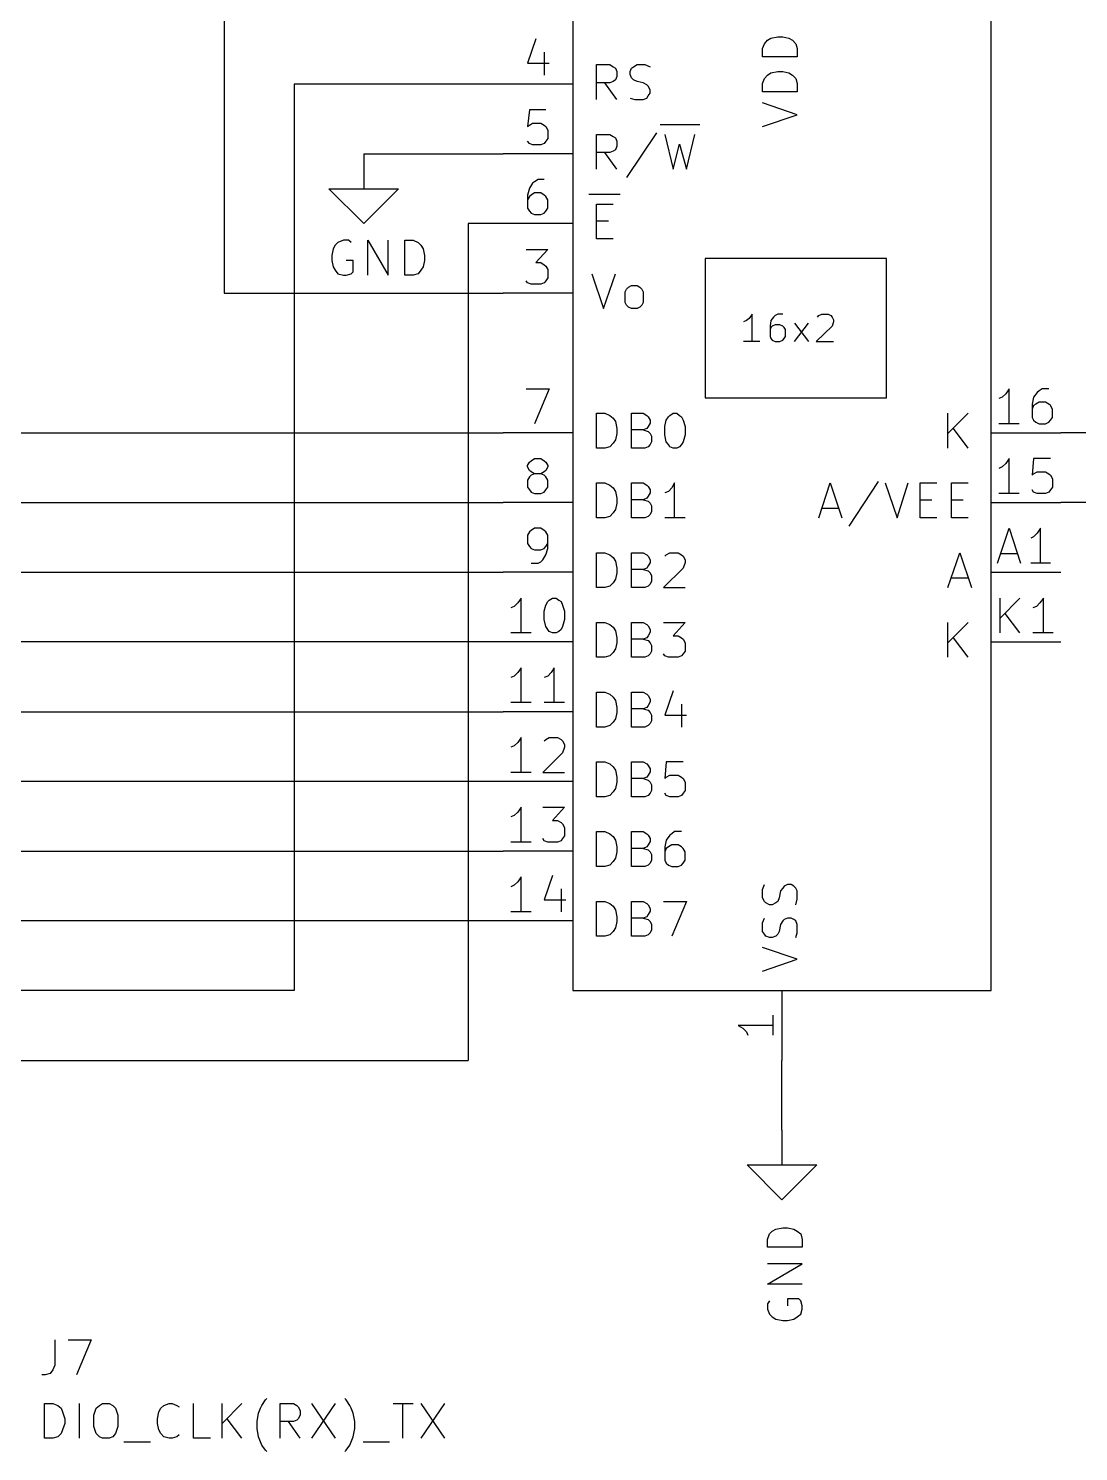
# Model space of a CAD drawing. Extents: x 0.5 to 16.1, y -11.2 to -0.6.
# Drawn here: x 11.319 to 12.825, y -5.361 to -3.32 of the extents above; entities that cross this region are included whole.
import ezdxf

# ---------------------------------------------------------------- set-up
doc = ezdxf.new("R2010")
doc.units = 0
doc.header["$MEASUREMENT"] = 0
for name, color, linetype in [('CYAN2', 4, 'CONTINUOUS'), ('GREEN2', 3, 'CONTINUOUS'), ('LYELLOW', 51, 'CONTINUOUS'), ('RED2', 1, 'CONTINUOUS')]:
    doc.layers.add(name, color=color, linetype=linetype)

msp = doc.modelspace()

# ---------------------------------------------------------------- linework, layer by layer
at = {"layer": 'CYAN2', "linetype": 'CONTINUOUS'}
for p, q in [((12.372, -3.349), (12.375, -3.342)), ((12.375, -3.342), (12.379, -3.337)), ((12.379, -3.337), (12.384, -3.334)), ((12.384, -3.334), (12.394, -3.332)), ((12.394, -3.332), (12.401, -3.332)), ((12.401, -3.332), (12.41, -3.334)), ((12.41, -3.334), (12.415, -3.337)), ((12.415, -3.337), (12.42, -3.342)), ((12.42, -3.342), (12.422, -3.349)), ((12.372, -3.361), (12.372, -3.349)), ((12.422, -3.361), (12.372, -3.361)), ((12.422, -3.349), (12.422, -3.361)), ((12.134, -3.422), (12.134, -3.372)), ((12.134, -3.372), (12.153, -3.372)), ((12.153, -3.372), (12.158, -3.375)), ((12.158, -3.375), (12.161, -3.377)), ((12.161, -3.377), (12.163, -3.382)), ((12.163, -3.382), (12.163, -3.389)), ((12.182, -3.382), (12.184, -3.377)), ((12.182, -3.386), (12.182, -3.382)), ((12.184, -3.391), (12.182, -3.386)), ((12.184, -3.377), (12.187, -3.375)), ((12.187, -3.375), (12.192, -3.372)), ((12.192, -3.372), (12.203, -3.372)), ((12.203, -3.372), (12.211, -3.375)), ((12.375, -3.392), (12.379, -3.387)), ((12.379, -3.387), (12.384, -3.384)), ((12.384, -3.384), (12.394, -3.382)), ((12.394, -3.382), (12.401, -3.382)), ((12.401, -3.382), (12.41, -3.384)), ((12.41, -3.384), (12.415, -3.387)), ((12.415, -3.387), (12.42, -3.392)), ((12.153, -3.398), (12.134, -3.398)), ((12.163, -3.422), (12.146, -3.398)), ((12.158, -3.396), (12.153, -3.398)), ((12.161, -3.394), (12.158, -3.396)), ((12.163, -3.389), (12.161, -3.394)), ((12.187, -3.394), (12.184, -3.391)), ((12.192, -3.396), (12.187, -3.394)), ((12.201, -3.398), (12.192, -3.396)), ((12.206, -3.401), (12.201, -3.398)), ((12.208, -3.403), (12.206, -3.401)), ((12.211, -3.408), (12.208, -3.403)), ((12.211, -3.413), (12.211, -3.408)), ((12.372, -3.399), (12.375, -3.392)), ((12.372, -3.411), (12.372, -3.399)), ((12.42, -3.392), (12.422, -3.399)), ((12.422, -3.399), (12.422, -3.411)), ((12.182, -3.42), (12.189, -3.422)), ((12.189, -3.422), (12.201, -3.422)), ((12.201, -3.422), (12.206, -3.42)), ((12.206, -3.42), (12.208, -3.417)), ((12.208, -3.417), (12.211, -3.413)), ((12.422, -3.411), (12.372, -3.411)), ((12.422, -3.444), (12.372, -3.427)), ((12.372, -3.461), (12.422, -3.444)), ((12.225, -3.458), (12.282, -3.458)), ((12.134, -3.522), (12.134, -3.472)), ((12.134, -3.472), (12.153, -3.472)), ((12.153, -3.472), (12.158, -3.475)), ((12.158, -3.475), (12.161, -3.477)), ((12.161, -3.477), (12.163, -3.482)), ((12.163, -3.489), (12.161, -3.494)), ((12.163, -3.482), (12.163, -3.489)), ((12.22, -3.47), (12.177, -3.534)), ((12.232, -3.472), (12.244, -3.522)), ((12.244, -3.522), (12.253, -3.486)), ((12.253, -3.486), (12.263, -3.522)), ((12.263, -3.522), (12.275, -3.472)), ((12.153, -3.498), (12.134, -3.498)), ((12.163, -3.522), (12.146, -3.498)), ((12.158, -3.496), (12.153, -3.498)), ((12.161, -3.494), (12.158, -3.496)), ((12.123, -3.558), (12.168, -3.558)), ((12.134, -3.622), (12.134, -3.572)), ((12.134, -3.572), (12.158, -3.572)), ((12.134, -3.596), (12.151, -3.596)), ((11.759, -3.631), (11.756, -3.636)), ((11.763, -3.627), (11.759, -3.631)), ((11.771, -3.624), (11.763, -3.627)), ((11.778, -3.624), (11.771, -3.624)), ((11.782, -3.627), (11.778, -3.624)), ((11.806, -3.674), (11.806, -3.624)), ((11.806, -3.624), (11.835, -3.674)), ((11.835, -3.674), (11.835, -3.624)), ((11.859, -3.674), (11.859, -3.624)), ((11.859, -3.624), (11.871, -3.624)), ((11.871, -3.624), (11.878, -3.627)), ((11.878, -3.627), (11.882, -3.631)), ((11.882, -3.631), (11.885, -3.636)), ((12.158, -3.622), (12.134, -3.622)), ((11.756, -3.636), (11.754, -3.646)), ((11.754, -3.646), (11.754, -3.653)), ((11.754, -3.653), (11.756, -3.662)), ((11.785, -3.653), (11.775, -3.653)), ((11.785, -3.669), (11.785, -3.653)), ((11.885, -3.636), (11.887, -3.646)), ((11.887, -3.653), (11.885, -3.662)), ((11.887, -3.646), (11.887, -3.653)), ((11.756, -3.662), (11.759, -3.667)), ((11.759, -3.667), (11.763, -3.672)), ((11.763, -3.672), (11.771, -3.674)), ((11.775, -3.674), (11.782, -3.672)), ((11.782, -3.672), (11.785, -3.669)), ((11.878, -3.672), (11.871, -3.674)), ((11.882, -3.667), (11.878, -3.672)), ((11.885, -3.662), (11.882, -3.667)), ((12.127, -3.672), (12.144, -3.722)), ((12.144, -3.722), (12.161, -3.672)), ((11.771, -3.674), (11.775, -3.674)), ((11.871, -3.674), (11.859, -3.674)), ((12.177, -3.694), (12.18, -3.691)), ((12.18, -3.691), (12.184, -3.689)), ((12.184, -3.689), (12.192, -3.689)), ((12.192, -3.689), (12.196, -3.691)), ((12.196, -3.691), (12.199, -3.694)), ((12.175, -3.698), (12.177, -3.694)), ((12.175, -3.713), (12.175, -3.698)), ((12.177, -3.717), (12.175, -3.713)), ((12.199, -3.694), (12.201, -3.698)), ((12.201, -3.713), (12.199, -3.717)), ((12.201, -3.698), (12.201, -3.713)), ((12.18, -3.72), (12.177, -3.717)), ((12.184, -3.722), (12.18, -3.72)), ((12.192, -3.722), (12.184, -3.722)), ((12.196, -3.72), (12.192, -3.722)), ((12.199, -3.717), (12.196, -3.72)), ((12.134, -3.922), (12.134, -3.872)), ((12.134, -3.872), (12.146, -3.872)), ((12.146, -3.872), (12.153, -3.875)), ((12.153, -3.875), (12.158, -3.879)), ((12.184, -3.922), (12.184, -3.872)), ((12.184, -3.872), (12.201, -3.872)), ((12.201, -3.872), (12.206, -3.875)), ((12.206, -3.875), (12.208, -3.877)), ((12.208, -3.877), (12.211, -3.882)), ((12.234, -3.882), (12.237, -3.877)), ((12.237, -3.877), (12.239, -3.875)), ((12.239, -3.875), (12.244, -3.872)), ((12.244, -3.872), (12.249, -3.872)), ((12.249, -3.872), (12.253, -3.875)), ((12.253, -3.875), (12.256, -3.877)), ((12.256, -3.877), (12.258, -3.882)), ((12.638, -3.922), (12.638, -3.872)), ((12.667, -3.872), (12.638, -3.901)), ((12.158, -3.879), (12.161, -3.884)), ((12.161, -3.884), (12.163, -3.894)), ((12.163, -3.894), (12.163, -3.901)), ((12.201, -3.896), (12.184, -3.896)), ((12.206, -3.894), (12.201, -3.896)), ((12.201, -3.896), (12.208, -3.898)), ((12.208, -3.891), (12.206, -3.894)), ((12.211, -3.886), (12.208, -3.891)), ((12.211, -3.882), (12.211, -3.886)), ((12.232, -3.891), (12.234, -3.882)), ((12.232, -3.903), (12.232, -3.891)), ((12.258, -3.882), (12.261, -3.891)), ((12.261, -3.891), (12.261, -3.903)), ((12.667, -3.922), (12.646, -3.894)), ((12.158, -3.915), (12.153, -3.92)), ((12.161, -3.91), (12.158, -3.915)), ((12.163, -3.901), (12.161, -3.91)), ((12.208, -3.898), (12.211, -3.901)), ((12.211, -3.917), (12.208, -3.92)), ((12.211, -3.901), (12.213, -3.905)), ((12.213, -3.913), (12.211, -3.917)), ((12.213, -3.905), (12.213, -3.913)), ((12.234, -3.913), (12.232, -3.903)), ((12.237, -3.917), (12.234, -3.913)), ((12.239, -3.92), (12.237, -3.917)), ((12.256, -3.917), (12.253, -3.92)), ((12.258, -3.913), (12.256, -3.917)), ((12.261, -3.903), (12.258, -3.913)), ((12.146, -3.922), (12.134, -3.922)), ((12.153, -3.92), (12.146, -3.922)), ((12.203, -3.922), (12.184, -3.922)), ((12.208, -3.92), (12.203, -3.922)), ((12.244, -3.922), (12.239, -3.92)), ((12.249, -3.922), (12.244, -3.922)), ((12.253, -3.92), (12.249, -3.922)), ((12.134, -4.022), (12.134, -3.972)), ((12.134, -3.972), (12.146, -3.972)), ((12.146, -3.972), (12.153, -3.975)), ((12.153, -3.975), (12.158, -3.979)), ((12.158, -3.979), (12.161, -3.984)), ((12.184, -4.022), (12.184, -3.972)), ((12.184, -3.972), (12.201, -3.972)), ((12.201, -3.972), (12.206, -3.975)), ((12.206, -3.975), (12.208, -3.977)), ((12.208, -3.977), (12.211, -3.982)), ((12.242, -3.979), (12.237, -3.984)), ((12.246, -3.972), (12.242, -3.979)), ((12.246, -4.022), (12.246, -3.972)), ((12.453, -4.022), (12.469, -3.972)), ((12.469, -3.972), (12.486, -4.022)), ((12.538, -3.97), (12.496, -4.034)), ((12.548, -3.972), (12.565, -4.022)), ((12.565, -4.022), (12.581, -3.972)), ((12.598, -4.022), (12.598, -3.972)), ((12.598, -3.972), (12.622, -3.972)), ((12.643, -4.022), (12.643, -3.972)), ((12.643, -3.972), (12.667, -3.972)), ((12.161, -3.984), (12.163, -3.994)), ((12.163, -3.994), (12.163, -4.001)), ((12.201, -3.996), (12.184, -3.996)), ((12.206, -3.994), (12.201, -3.996)), ((12.201, -3.996), (12.208, -3.998)), ((12.208, -3.991), (12.206, -3.994)), ((12.211, -3.986), (12.208, -3.991)), ((12.208, -3.998), (12.211, -4.001)), ((12.211, -3.982), (12.211, -3.986)), ((12.237, -3.984), (12.232, -3.986)), ((12.598, -3.996), (12.615, -3.996)), ((12.643, -3.996), (12.66, -3.996)), ((12.153, -4.02), (12.146, -4.022)), ((12.158, -4.015), (12.153, -4.02)), ((12.161, -4.01), (12.158, -4.015)), ((12.163, -4.001), (12.161, -4.01)), ((12.208, -4.02), (12.203, -4.022)), ((12.211, -4.017), (12.208, -4.02)), ((12.211, -4.001), (12.213, -4.005)), ((12.213, -4.013), (12.211, -4.017)), ((12.213, -4.005), (12.213, -4.013)), ((12.457, -4.008), (12.481, -4.008)), ((12.146, -4.022), (12.134, -4.022)), ((12.203, -4.022), (12.184, -4.022)), ((12.261, -4.022), (12.232, -4.022)), ((12.622, -4.022), (12.598, -4.022)), ((12.667, -4.022), (12.643, -4.022)), ((12.134, -4.122), (12.134, -4.072)), ((12.134, -4.072), (12.146, -4.072)), ((12.146, -4.072), (12.153, -4.075)), ((12.153, -4.075), (12.158, -4.079)), ((12.158, -4.079), (12.161, -4.084)), ((12.184, -4.122), (12.184, -4.072)), ((12.184, -4.072), (12.201, -4.072)), ((12.201, -4.072), (12.206, -4.075)), ((12.206, -4.075), (12.208, -4.077)), ((12.208, -4.077), (12.211, -4.082)), ((12.232, -4.077), (12.234, -4.075)), ((12.234, -4.075), (12.239, -4.072)), ((12.239, -4.072), (12.251, -4.072)), ((12.251, -4.072), (12.256, -4.075)), ((12.256, -4.075), (12.258, -4.077)), ((12.258, -4.077), (12.261, -4.082)), ((12.638, -4.122), (12.655, -4.072)), ((12.655, -4.072), (12.672, -4.122)), ((12.161, -4.084), (12.163, -4.094)), ((12.163, -4.101), (12.161, -4.11)), ((12.163, -4.094), (12.163, -4.101)), ((12.201, -4.096), (12.184, -4.096)), ((12.206, -4.094), (12.201, -4.096)), ((12.201, -4.096), (12.208, -4.098)), ((12.208, -4.091), (12.206, -4.094)), ((12.211, -4.086), (12.208, -4.091)), ((12.208, -4.098), (12.211, -4.101)), ((12.211, -4.082), (12.211, -4.086)), ((12.211, -4.101), (12.213, -4.105)), ((12.258, -4.094), (12.23, -4.122)), ((12.261, -4.086), (12.258, -4.094)), ((12.261, -4.082), (12.261, -4.086)), ((12.146, -4.122), (12.134, -4.122)), ((12.153, -4.12), (12.146, -4.122)), ((12.158, -4.115), (12.153, -4.12)), ((12.161, -4.11), (12.158, -4.115)), ((12.203, -4.122), (12.184, -4.122)), ((12.208, -4.12), (12.203, -4.122)), ((12.211, -4.117), (12.208, -4.12)), ((12.213, -4.113), (12.211, -4.117)), ((12.213, -4.105), (12.213, -4.113)), ((12.23, -4.122), (12.261, -4.122)), ((12.643, -4.108), (12.667, -4.108)), ((12.134, -4.222), (12.134, -4.172)), ((12.134, -4.172), (12.146, -4.172)), ((12.146, -4.172), (12.153, -4.175)), ((12.153, -4.175), (12.158, -4.179)), ((12.158, -4.179), (12.161, -4.184)), ((12.184, -4.222), (12.184, -4.172)), ((12.184, -4.172), (12.201, -4.172)), ((12.201, -4.172), (12.206, -4.175)), ((12.206, -4.175), (12.208, -4.177)), ((12.208, -4.177), (12.211, -4.182)), ((12.211, -4.182), (12.211, -4.186)), ((12.23, -4.172), (12.261, -4.172)), ((12.261, -4.172), (12.244, -4.191)), ((12.638, -4.222), (12.638, -4.172)), ((12.667, -4.172), (12.638, -4.201)), ((12.161, -4.184), (12.163, -4.194)), ((12.163, -4.201), (12.161, -4.21)), ((12.163, -4.194), (12.163, -4.201)), ((12.201, -4.196), (12.184, -4.196)), ((12.206, -4.194), (12.201, -4.196)), ((12.201, -4.196), (12.208, -4.198)), ((12.208, -4.191), (12.206, -4.194)), ((12.211, -4.186), (12.208, -4.191)), ((12.208, -4.198), (12.211, -4.201)), ((12.211, -4.201), (12.213, -4.205)), ((12.244, -4.191), (12.251, -4.191)), ((12.251, -4.191), (12.256, -4.194)), ((12.256, -4.194), (12.258, -4.196)), ((12.258, -4.196), (12.261, -4.201)), ((12.261, -4.201), (12.261, -4.213)), ((12.667, -4.222), (12.646, -4.194)), ((12.146, -4.222), (12.134, -4.222)), ((12.153, -4.22), (12.146, -4.222)), ((12.158, -4.215), (12.153, -4.22)), ((12.161, -4.21), (12.158, -4.215)), ((12.203, -4.222), (12.184, -4.222)), ((12.208, -4.22), (12.203, -4.222)), ((12.211, -4.217), (12.208, -4.22)), ((12.213, -4.213), (12.211, -4.217)), ((12.213, -4.205), (12.213, -4.213)), ((12.232, -4.22), (12.23, -4.217)), ((12.237, -4.222), (12.232, -4.22)), ((12.251, -4.222), (12.237, -4.222)), ((12.256, -4.22), (12.251, -4.222)), ((12.258, -4.217), (12.256, -4.22)), ((12.261, -4.213), (12.258, -4.217)), ((12.134, -4.322), (12.134, -4.272)), ((12.134, -4.272), (12.146, -4.272)), ((12.146, -4.272), (12.153, -4.275)), ((12.153, -4.275), (12.158, -4.279)), ((12.158, -4.279), (12.161, -4.284)), ((12.161, -4.284), (12.163, -4.294)), ((12.184, -4.322), (12.184, -4.272)), ((12.184, -4.272), (12.201, -4.272)), ((12.201, -4.272), (12.206, -4.275)), ((12.206, -4.275), (12.208, -4.277)), ((12.208, -4.277), (12.211, -4.282)), ((12.211, -4.282), (12.211, -4.286)), ((12.244, -4.27), (12.232, -4.305)), ((12.163, -4.301), (12.161, -4.31)), ((12.163, -4.294), (12.163, -4.301)), ((12.201, -4.296), (12.184, -4.296)), ((12.206, -4.294), (12.201, -4.296)), ((12.201, -4.296), (12.208, -4.298)), ((12.208, -4.291), (12.206, -4.294)), ((12.211, -4.286), (12.208, -4.291)), ((12.208, -4.298), (12.211, -4.301)), ((12.211, -4.301), (12.213, -4.305)), ((12.213, -4.305), (12.213, -4.313)), ((12.232, -4.305), (12.263, -4.305)), ((12.256, -4.289), (12.256, -4.322)), ((12.146, -4.322), (12.134, -4.322)), ((12.153, -4.32), (12.146, -4.322)), ((12.158, -4.315), (12.153, -4.32)), ((12.161, -4.31), (12.158, -4.315)), ((12.203, -4.322), (12.184, -4.322)), ((12.208, -4.32), (12.203, -4.322)), ((12.211, -4.317), (12.208, -4.32)), ((12.213, -4.313), (12.211, -4.317)), ((12.134, -4.422), (12.134, -4.372)), ((12.134, -4.372), (12.146, -4.372)), ((12.146, -4.372), (12.153, -4.375)), ((12.153, -4.375), (12.158, -4.379)), ((12.158, -4.379), (12.161, -4.384)), ((12.161, -4.384), (12.163, -4.394)), ((12.184, -4.422), (12.184, -4.372)), ((12.184, -4.372), (12.201, -4.372)), ((12.201, -4.372), (12.206, -4.375)), ((12.206, -4.375), (12.208, -4.377)), ((12.208, -4.377), (12.211, -4.382)), ((12.211, -4.386), (12.208, -4.391)), ((12.211, -4.382), (12.211, -4.386)), ((12.234, -4.372), (12.232, -4.396)), ((12.258, -4.372), (12.234, -4.372)), ((12.163, -4.401), (12.161, -4.41)), ((12.163, -4.394), (12.163, -4.401)), ((12.201, -4.396), (12.184, -4.396)), ((12.206, -4.394), (12.201, -4.396)), ((12.201, -4.396), (12.208, -4.398)), ((12.208, -4.391), (12.206, -4.394)), ((12.208, -4.398), (12.211, -4.401)), ((12.211, -4.401), (12.213, -4.405)), ((12.213, -4.405), (12.213, -4.413)), ((12.232, -4.396), (12.234, -4.394)), ((12.234, -4.394), (12.239, -4.391)), ((12.239, -4.391), (12.251, -4.391)), ((12.251, -4.391), (12.256, -4.394)), ((12.256, -4.394), (12.258, -4.396)), ((12.258, -4.396), (12.261, -4.401)), ((12.261, -4.401), (12.261, -4.413)), ((12.146, -4.422), (12.134, -4.422)), ((12.153, -4.42), (12.146, -4.422)), ((12.158, -4.415), (12.153, -4.42)), ((12.161, -4.41), (12.158, -4.415)), ((12.203, -4.422), (12.184, -4.422)), ((12.208, -4.42), (12.203, -4.422)), ((12.211, -4.417), (12.208, -4.42)), ((12.213, -4.413), (12.211, -4.417)), ((12.234, -4.42), (12.232, -4.417)), ((12.239, -4.422), (12.234, -4.42)), ((12.251, -4.422), (12.239, -4.422)), ((12.256, -4.42), (12.251, -4.422)), ((12.258, -4.417), (12.256, -4.42)), ((12.261, -4.413), (12.258, -4.417)), ((12.134, -4.522), (12.134, -4.472)), ((12.134, -4.472), (12.146, -4.472)), ((12.146, -4.472), (12.153, -4.475)), ((12.153, -4.475), (12.158, -4.479)), ((12.158, -4.479), (12.161, -4.484)), ((12.161, -4.484), (12.163, -4.494)), ((12.184, -4.522), (12.184, -4.472)), ((12.184, -4.472), (12.201, -4.472)), ((12.201, -4.472), (12.206, -4.475)), ((12.206, -4.475), (12.208, -4.477)), ((12.208, -4.477), (12.211, -4.482)), ((12.211, -4.486), (12.208, -4.491)), ((12.211, -4.482), (12.211, -4.486)), ((12.234, -4.484), (12.232, -4.494)), ((12.239, -4.477), (12.234, -4.484)), ((12.242, -4.475), (12.239, -4.477)), ((12.246, -4.472), (12.242, -4.475)), ((12.256, -4.472), (12.246, -4.472)), ((12.161, -4.51), (12.158, -4.515)), ((12.163, -4.501), (12.161, -4.51)), ((12.163, -4.494), (12.163, -4.501)), ((12.201, -4.496), (12.184, -4.496)), ((12.206, -4.494), (12.201, -4.496)), ((12.201, -4.496), (12.208, -4.498)), ((12.208, -4.491), (12.206, -4.494)), ((12.208, -4.498), (12.211, -4.501)), ((12.211, -4.501), (12.213, -4.505)), ((12.213, -4.505), (12.213, -4.513)), ((12.232, -4.494), (12.232, -4.513)), ((12.234, -4.496), (12.232, -4.501)), ((12.237, -4.494), (12.234, -4.496)), ((12.242, -4.491), (12.237, -4.494)), ((12.251, -4.491), (12.242, -4.491)), ((12.256, -4.494), (12.251, -4.491)), ((12.258, -4.496), (12.256, -4.494)), ((12.261, -4.501), (12.258, -4.496)), ((12.261, -4.513), (12.261, -4.501)), ((12.146, -4.522), (12.134, -4.522)), ((12.153, -4.52), (12.146, -4.522)), ((12.158, -4.515), (12.153, -4.52)), ((12.203, -4.522), (12.184, -4.522)), ((12.208, -4.52), (12.203, -4.522)), ((12.211, -4.517), (12.208, -4.52)), ((12.213, -4.513), (12.211, -4.517)), ((12.232, -4.513), (12.234, -4.517)), ((12.234, -4.517), (12.237, -4.52)), ((12.237, -4.52), (12.242, -4.522)), ((12.242, -4.522), (12.251, -4.522)), ((12.251, -4.522), (12.256, -4.52)), ((12.256, -4.52), (12.258, -4.517)), ((12.258, -4.517), (12.261, -4.513)), ((12.372, -4.555), (12.375, -4.548)), ((12.403, -4.55), (12.401, -4.553)), ((12.408, -4.548), (12.403, -4.55)), ((12.413, -4.548), (12.408, -4.548)), ((12.417, -4.55), (12.413, -4.548)), ((12.42, -4.553), (12.417, -4.55)), ((12.372, -4.567), (12.372, -4.555)), ((12.375, -4.572), (12.372, -4.567)), ((12.396, -4.567), (12.394, -4.572)), ((12.398, -4.557), (12.396, -4.567)), ((12.401, -4.553), (12.398, -4.557)), ((12.422, -4.557), (12.42, -4.553)), ((12.42, -4.577), (12.422, -4.569)), ((12.422, -4.569), (12.422, -4.557)), ((12.134, -4.622), (12.134, -4.572)), ((12.134, -4.572), (12.146, -4.572)), ((12.146, -4.572), (12.153, -4.575)), ((12.153, -4.575), (12.158, -4.579)), ((12.158, -4.579), (12.161, -4.584)), ((12.161, -4.584), (12.163, -4.594)), ((12.184, -4.622), (12.184, -4.572)), ((12.184, -4.572), (12.201, -4.572)), ((12.201, -4.572), (12.206, -4.575)), ((12.206, -4.575), (12.208, -4.577)), ((12.208, -4.591), (12.206, -4.594)), ((12.208, -4.577), (12.211, -4.582)), ((12.211, -4.586), (12.208, -4.591)), ((12.211, -4.582), (12.211, -4.586)), ((12.23, -4.572), (12.263, -4.572)), ((12.263, -4.572), (12.242, -4.622)), ((12.377, -4.574), (12.375, -4.572)), ((12.382, -4.577), (12.377, -4.574)), ((12.386, -4.577), (12.382, -4.577)), ((12.391, -4.574), (12.386, -4.577)), ((12.394, -4.572), (12.391, -4.574)), ((12.161, -4.61), (12.158, -4.615)), ((12.163, -4.601), (12.161, -4.61)), ((12.163, -4.594), (12.163, -4.601)), ((12.201, -4.596), (12.184, -4.596)), ((12.206, -4.594), (12.201, -4.596)), ((12.201, -4.596), (12.208, -4.598)), ((12.208, -4.598), (12.211, -4.601)), ((12.211, -4.601), (12.213, -4.605)), ((12.213, -4.605), (12.213, -4.613)), ((12.372, -4.603), (12.375, -4.596)), ((12.372, -4.615), (12.372, -4.603)), ((12.398, -4.605), (12.396, -4.615)), ((12.401, -4.6), (12.398, -4.605)), ((12.403, -4.598), (12.401, -4.6)), ((12.408, -4.596), (12.403, -4.598)), ((12.413, -4.596), (12.408, -4.596)), ((12.417, -4.598), (12.413, -4.596)), ((12.42, -4.6), (12.417, -4.598)), ((12.422, -4.605), (12.42, -4.6)), ((12.422, -4.617), (12.422, -4.605)), ((12.146, -4.622), (12.134, -4.622)), ((12.153, -4.62), (12.146, -4.622)), ((12.158, -4.615), (12.153, -4.62)), ((12.203, -4.622), (12.184, -4.622)), ((12.208, -4.62), (12.203, -4.622)), ((12.211, -4.617), (12.208, -4.62)), ((12.213, -4.613), (12.211, -4.617)), ((12.375, -4.619), (12.372, -4.615)), ((12.377, -4.622), (12.375, -4.619)), ((12.382, -4.624), (12.377, -4.622)), ((12.386, -4.624), (12.382, -4.624)), ((12.391, -4.622), (12.386, -4.624)), ((12.394, -4.619), (12.391, -4.622)), ((12.396, -4.615), (12.394, -4.619)), ((12.42, -4.624), (12.422, -4.617)), ((12.422, -4.655), (12.372, -4.638)), ((12.372, -4.672), (12.422, -4.655)), ((12.391, -5.042), (12.401, -5.04)), ((12.401, -5.04), (12.408, -5.04)), ((12.408, -5.04), (12.417, -5.042)), ((12.379, -5.057), (12.382, -5.049)), ((12.379, -5.068), (12.379, -5.057)), ((12.382, -5.049), (12.386, -5.045)), ((12.386, -5.045), (12.391, -5.042)), ((12.417, -5.042), (12.422, -5.045)), ((12.422, -5.045), (12.427, -5.049)), ((12.427, -5.049), (12.429, -5.057)), ((12.429, -5.057), (12.429, -5.068)), ((12.429, -5.068), (12.379, -5.068)), ((12.379, -5.121), (12.429, -5.092)), ((12.429, -5.092), (12.379, -5.092)), ((12.429, -5.121), (12.379, -5.121)), ((12.424, -5.142), (12.408, -5.142)), ((12.408, -5.142), (12.408, -5.152)), ((12.427, -5.145), (12.424, -5.142)), ((12.382, -5.145), (12.379, -5.149)), ((12.379, -5.149), (12.379, -5.157)), ((12.379, -5.157), (12.382, -5.164)), ((12.429, -5.152), (12.427, -5.145)), ((12.427, -5.164), (12.429, -5.157)), ((12.429, -5.157), (12.429, -5.152)), ((12.382, -5.164), (12.386, -5.168)), ((12.386, -5.168), (12.391, -5.171)), ((12.391, -5.171), (12.401, -5.173)), ((12.401, -5.173), (12.408, -5.173)), ((12.408, -5.173), (12.417, -5.171)), ((12.417, -5.171), (12.422, -5.168)), ((12.422, -5.168), (12.427, -5.164)), ((11.357, -5.201), (11.357, -5.237)), ((11.376, -5.201), (11.409, -5.201)), ((11.409, -5.201), (11.388, -5.251)), ((11.354, -5.244), (11.35, -5.249)), ((11.357, -5.237), (11.354, -5.244)), ((11.343, -5.251), (11.338, -5.251)), ((11.35, -5.249), (11.343, -5.251)), ((11.659, -5.287), (11.661, -5.285)), ((11.775, -5.287), (11.773, -5.285)), ((11.342, -5.342), (11.342, -5.292)), ((11.342, -5.292), (11.354, -5.292)), ((11.354, -5.292), (11.361, -5.295)), ((11.361, -5.295), (11.366, -5.299)), ((11.366, -5.299), (11.368, -5.304)), ((11.368, -5.304), (11.371, -5.314)), ((11.392, -5.342), (11.392, -5.292)), ((11.413, -5.309), (11.416, -5.299)), ((11.416, -5.299), (11.421, -5.295)), ((11.421, -5.295), (11.425, -5.292)), ((11.425, -5.292), (11.435, -5.292)), ((11.435, -5.292), (11.44, -5.295)), ((11.44, -5.295), (11.444, -5.299)), ((11.444, -5.299), (11.447, -5.309)), ((11.504, -5.314), (11.506, -5.304)), ((11.506, -5.304), (11.509, -5.299)), ((11.509, -5.299), (11.513, -5.295)), ((11.513, -5.295), (11.521, -5.292)), ((11.521, -5.292), (11.525, -5.292)), ((11.525, -5.292), (11.532, -5.295)), ((11.532, -5.295), (11.535, -5.297)), ((11.556, -5.342), (11.556, -5.292)), ((11.597, -5.342), (11.597, -5.292)), ((11.625, -5.292), (11.597, -5.321)), ((11.647, -5.318), (11.649, -5.306)), ((11.649, -5.306), (11.652, -5.299)), ((11.652, -5.299), (11.654, -5.295)), ((11.654, -5.295), (11.659, -5.287)), ((11.68, -5.342), (11.68, -5.292)), ((11.68, -5.292), (11.699, -5.292)), ((11.699, -5.292), (11.704, -5.295)), ((11.704, -5.295), (11.706, -5.297)), ((11.706, -5.297), (11.709, -5.302)), ((11.709, -5.302), (11.709, -5.309)), ((11.725, -5.292), (11.759, -5.342)), ((11.759, -5.292), (11.725, -5.342)), ((11.78, -5.295), (11.775, -5.287)), ((11.782, -5.299), (11.78, -5.295)), ((11.785, -5.306), (11.782, -5.299)), ((11.787, -5.318), (11.785, -5.306)), ((11.842, -5.292), (11.871, -5.292)), ((11.856, -5.342), (11.856, -5.292)), ((11.882, -5.292), (11.916, -5.342)), ((11.916, -5.292), (11.882, -5.342)), ((11.371, -5.321), (11.368, -5.33)), ((11.371, -5.314), (11.371, -5.321)), ((11.413, -5.325), (11.413, -5.309)), ((11.416, -5.335), (11.413, -5.325)), ((11.447, -5.325), (11.444, -5.335)), ((11.447, -5.309), (11.447, -5.325)), ((11.504, -5.321), (11.504, -5.314)), ((11.506, -5.33), (11.504, -5.321)), ((11.625, -5.342), (11.604, -5.314)), ((11.647, -5.328), (11.647, -5.318)), ((11.699, -5.318), (11.68, -5.318)), ((11.709, -5.342), (11.692, -5.318)), ((11.704, -5.316), (11.699, -5.318)), ((11.706, -5.314), (11.704, -5.316)), ((11.709, -5.309), (11.706, -5.314)), ((11.787, -5.328), (11.787, -5.318)), ((11.354, -5.342), (11.342, -5.342)), ((11.361, -5.34), (11.354, -5.342)), ((11.366, -5.335), (11.361, -5.34)), ((11.368, -5.33), (11.366, -5.335)), ((11.421, -5.34), (11.416, -5.335)), ((11.425, -5.342), (11.421, -5.34)), ((11.435, -5.342), (11.425, -5.342)), ((11.44, -5.34), (11.435, -5.342)), ((11.444, -5.335), (11.44, -5.34)), ((11.509, -5.335), (11.506, -5.33)), ((11.513, -5.34), (11.509, -5.335)), ((11.521, -5.342), (11.513, -5.34)), ((11.525, -5.342), (11.521, -5.342)), ((11.532, -5.34), (11.525, -5.342)), ((11.535, -5.337), (11.532, -5.34)), ((11.58, -5.342), (11.556, -5.342)), ((11.649, -5.34), (11.647, -5.328)), ((11.652, -5.347), (11.649, -5.34)), ((11.782, -5.347), (11.785, -5.34)), ((11.785, -5.34), (11.787, -5.328)), ((11.456, -5.347), (11.494, -5.347)), ((11.654, -5.352), (11.652, -5.347)), ((11.659, -5.359), (11.654, -5.352)), ((11.661, -5.361), (11.659, -5.359)), ((11.773, -5.361), (11.775, -5.359)), ((11.775, -5.359), (11.78, -5.352)), ((11.78, -5.352), (11.782, -5.347)), ((11.799, -5.347), (11.837, -5.347))]:
    msp.add_line(p, q, dxfattribs=at)
at = {"layer": 'GREEN2', "linetype": 'CONTINUOUS'}
for p, q in [((11.6, -2.05), (11.6, -3.7)), ((12, -3.4), (11.7, -3.4)), ((11.7, -3.4), (11.7, -4.7)), ((11.8, -3.5), (12, -3.5)), ((12, -3.6), (11.95, -3.6)), ((11.95, -3.6), (11.95, -4.8)), ((11.6, -3.7), (12, -3.7)), ((10.9, -3.9), (12, -3.9)), ((13.05, -3.9), (12.8, -3.9)), ((10.9, -4), (12, -4)), ((13, -4), (12.8, -4)), ((10.9, -4.1), (12, -4.1)), ((12, -4.2), (10.9, -4.2)), ((10.9, -4.3), (12, -4.3)), ((12, -4.4), (10.9, -4.4)), ((10.9, -4.5), (12, -4.5)), ((12, -4.6), (10.9, -4.6)), ((11.7, -4.7), (10.9, -4.7)), ((10.9, -4.8), (11.95, -4.8)), ((12.4, -4.9), (12.4, -4.8))]:
    msp.add_line(p, q, dxfattribs=at)
at = {"layer": 'LYELLOW', "linetype": 'CONTINUOUS'}
for p, q in [((12.1, -3.3), (12.1, -4.7)), ((12.7, -4.7), (12.7, -3.3)), ((12.29, -3.65), (12.29, -3.85)), ((12.55, -3.65), (12.29, -3.65)), ((12.55, -3.85), (12.55, -3.65)), ((12.29, -3.85), (12.55, -3.85)), ((12.1, -4.7), (12.7, -4.7))]:
    msp.add_line(p, q, dxfattribs=at)
at = {"layer": 'RED2', "linetype": 'CONTINUOUS'}
for p, q in [((12.1, -3.3), (12.1, -4.7)), ((12.1, -3.3), (12.1, -4.7)), ((12.7, -4.7), (12.7, -3.3)), ((12.7, -4.7), (12.7, -3.3)), ((12.047, -3.335), (12.035, -3.37)), ((12.059, -3.354), (12.059, -3.387)), ((12.035, -3.37), (12.066, -3.37)), ((12.1, -3.4), (12, -3.4)), ((12.038, -3.437), (12.035, -3.461)), ((12.061, -3.437), (12.038, -3.437)), ((12.035, -3.461), (12.038, -3.459)), ((12.038, -3.459), (12.042, -3.456)), ((12.042, -3.456), (12.054, -3.456)), ((12.054, -3.456), (12.059, -3.459)), ((12.059, -3.459), (12.061, -3.461)), ((12.061, -3.461), (12.064, -3.466)), ((12.064, -3.466), (12.064, -3.478)), ((12.038, -3.485), (12.035, -3.482)), ((12.042, -3.487), (12.038, -3.485)), ((12.054, -3.487), (12.042, -3.487)), ((12.059, -3.485), (12.054, -3.487)), ((12.061, -3.482), (12.059, -3.485)), ((12.064, -3.478), (12.061, -3.482)), ((11.8, -3.5), (11.8, -3.55)), ((12.1, -3.5), (12, -3.5)), ((11.8, -3.6), (11.75, -3.55)), ((11.75, -3.55), (11.8, -3.55)), ((11.8, -3.55), (11.85, -3.55)), ((11.85, -3.55), (11.8, -3.6)), ((12.038, -3.549), (12.035, -3.559)), ((12.042, -3.542), (12.038, -3.549)), ((12.045, -3.54), (12.042, -3.542)), ((12.05, -3.537), (12.045, -3.54)), ((12.059, -3.537), (12.05, -3.537)), ((12.035, -3.559), (12.035, -3.578)), ((12.038, -3.561), (12.035, -3.566)), ((12.04, -3.559), (12.038, -3.561)), ((12.045, -3.556), (12.04, -3.559)), ((12.054, -3.556), (12.045, -3.556)), ((12.059, -3.559), (12.054, -3.556)), ((12.061, -3.561), (12.059, -3.559)), ((12.064, -3.566), (12.061, -3.561)), ((12.064, -3.578), (12.064, -3.566)), ((12.035, -3.578), (12.038, -3.582)), ((12.038, -3.582), (12.04, -3.585)), ((12.04, -3.585), (12.045, -3.587)), ((12.045, -3.587), (12.054, -3.587)), ((12.054, -3.587), (12.059, -3.585)), ((12.059, -3.585), (12.061, -3.582)), ((12.061, -3.582), (12.064, -3.578)), ((12.1, -3.6), (12, -3.6)), ((12.033, -3.637), (12.064, -3.637)), ((12.064, -3.637), (12.047, -3.656)), ((12.29, -3.65), (12.29, -3.85)), ((12.55, -3.65), (12.29, -3.65)), ((12.29, -3.65), (12.29, -3.85)), ((12.55, -3.65), (12.29, -3.65)), ((12.55, -3.85), (12.55, -3.65)), ((12.55, -3.85), (12.55, -3.65)), ((12.047, -3.656), (12.054, -3.656)), ((12.054, -3.656), (12.059, -3.659)), ((12.059, -3.659), (12.061, -3.661)), ((12.061, -3.661), (12.064, -3.666)), ((12.064, -3.666), (12.064, -3.678)), ((12.035, -3.685), (12.033, -3.682)), ((12.04, -3.687), (12.035, -3.685)), ((12.054, -3.687), (12.04, -3.687)), ((12.059, -3.685), (12.054, -3.687)), ((12.061, -3.682), (12.059, -3.685)), ((12.064, -3.678), (12.061, -3.682)), ((12.1, -3.7), (12, -3.7)), ((12.357, -3.73), (12.353, -3.736)), ((12.357, -3.769), (12.357, -3.73)), ((12.388, -3.734), (12.384, -3.739)), ((12.39, -3.732), (12.388, -3.734)), ((12.394, -3.73), (12.39, -3.732)), ((12.401, -3.73), (12.394, -3.73)), ((12.451, -3.734), (12.453, -3.732)), ((12.453, -3.732), (12.457, -3.73)), ((12.457, -3.73), (12.466, -3.73)), ((12.466, -3.73), (12.47, -3.732)), ((12.47, -3.732), (12.472, -3.734)), ((12.472, -3.734), (12.474, -3.738)), ((12.349, -3.739), (12.345, -3.741)), ((12.353, -3.736), (12.349, -3.739)), ((12.384, -3.739), (12.383, -3.747)), ((12.383, -3.747), (12.383, -3.762)), ((12.384, -3.749), (12.383, -3.752)), ((12.386, -3.747), (12.384, -3.749)), ((12.39, -3.745), (12.386, -3.747)), ((12.397, -3.745), (12.39, -3.745)), ((12.401, -3.747), (12.397, -3.745)), ((12.403, -3.749), (12.401, -3.747)), ((12.405, -3.752), (12.403, -3.749)), ((12.405, -3.762), (12.405, -3.752)), ((12.418, -3.769), (12.438, -3.743)), ((12.418, -3.743), (12.438, -3.769)), ((12.472, -3.747), (12.449, -3.769)), ((12.474, -3.741), (12.472, -3.747)), ((12.474, -3.738), (12.474, -3.741)), ((12.368, -3.769), (12.345, -3.769)), ((12.383, -3.762), (12.384, -3.765)), ((12.384, -3.765), (12.386, -3.767)), ((12.386, -3.767), (12.39, -3.769)), ((12.39, -3.769), (12.397, -3.769)), ((12.397, -3.769), (12.401, -3.767)), ((12.401, -3.767), (12.403, -3.765)), ((12.403, -3.765), (12.405, -3.762)), ((12.449, -3.769), (12.474, -3.769)), ((12.033, -3.837), (12.066, -3.837)), ((12.066, -3.837), (12.045, -3.887)), ((12.29, -3.85), (12.55, -3.85)), ((12.29, -3.85), (12.55, -3.85)), ((12.716, -3.849), (12.711, -3.851)), ((12.721, -3.844), (12.716, -3.849)), ((12.726, -3.837), (12.721, -3.844)), ((12.726, -3.887), (12.726, -3.837)), ((12.761, -3.849), (12.759, -3.859)), ((12.766, -3.842), (12.761, -3.849)), ((12.769, -3.856), (12.764, -3.859)), ((12.769, -3.84), (12.766, -3.842)), ((12.773, -3.837), (12.769, -3.84)), ((12.778, -3.856), (12.769, -3.856)), ((12.783, -3.837), (12.773, -3.837)), ((12.783, -3.859), (12.778, -3.856)), ((12.759, -3.859), (12.759, -3.878)), ((12.761, -3.861), (12.759, -3.866)), ((12.764, -3.859), (12.761, -3.861)), ((12.785, -3.861), (12.783, -3.859)), ((12.788, -3.866), (12.785, -3.861)), ((12.788, -3.878), (12.788, -3.866)), ((12.74, -3.887), (12.711, -3.887)), ((12.759, -3.878), (12.761, -3.882)), ((12.761, -3.882), (12.764, -3.885)), ((12.764, -3.885), (12.769, -3.887)), ((12.769, -3.887), (12.778, -3.887)), ((12.778, -3.887), (12.783, -3.885)), ((12.783, -3.885), (12.785, -3.882)), ((12.785, -3.882), (12.788, -3.878)), ((12.1, -3.9), (12, -3.9)), ((12.7, -3.9), (12.8, -3.9)), ((12.04, -3.94), (12.045, -3.937)), ((12.045, -3.937), (12.054, -3.937)), ((12.054, -3.937), (12.059, -3.94)), ((12.726, -3.937), (12.721, -3.944)), ((12.726, -3.987), (12.726, -3.937)), ((12.761, -3.937), (12.759, -3.961)), ((12.785, -3.937), (12.761, -3.937)), ((12.035, -3.947), (12.038, -3.942)), ((12.035, -3.949), (12.035, -3.947)), ((12.038, -3.954), (12.035, -3.949)), ((12.038, -3.942), (12.04, -3.94)), ((12.04, -3.956), (12.038, -3.954)), ((12.045, -3.959), (12.04, -3.956)), ((12.045, -3.959), (12.04, -3.961)), ((12.054, -3.959), (12.045, -3.959)), ((12.059, -3.956), (12.054, -3.959)), ((12.059, -3.961), (12.054, -3.959)), ((12.059, -3.94), (12.061, -3.942)), ((12.061, -3.954), (12.059, -3.956)), ((12.061, -3.942), (12.064, -3.947)), ((12.064, -3.949), (12.061, -3.954)), ((12.064, -3.947), (12.064, -3.949)), ((12.716, -3.949), (12.711, -3.951)), ((12.721, -3.944), (12.716, -3.949)), ((12.759, -3.961), (12.761, -3.959)), ((12.761, -3.959), (12.766, -3.956)), ((12.766, -3.956), (12.778, -3.956)), ((12.778, -3.956), (12.783, -3.959)), ((12.783, -3.959), (12.785, -3.961)), ((12.038, -3.963), (12.035, -3.968)), ((12.035, -3.968), (12.035, -3.978)), ((12.035, -3.978), (12.038, -3.982)), ((12.04, -3.961), (12.038, -3.963)), ((12.061, -3.963), (12.059, -3.961)), ((12.064, -3.968), (12.061, -3.963)), ((12.061, -3.982), (12.064, -3.978)), ((12.064, -3.978), (12.064, -3.968)), ((12.785, -3.961), (12.788, -3.966)), ((12.788, -3.978), (12.785, -3.982)), ((12.788, -3.966), (12.788, -3.978)), ((12.1, -4), (12, -4)), ((12.038, -3.982), (12.04, -3.985)), ((12.04, -3.985), (12.045, -3.987)), ((12.045, -3.987), (12.054, -3.987)), ((12.054, -3.987), (12.059, -3.985)), ((12.059, -3.985), (12.061, -3.982)), ((12.7, -4), (12.8, -4)), ((12.74, -3.987), (12.711, -3.987)), ((12.761, -3.985), (12.759, -3.982)), ((12.766, -3.987), (12.761, -3.985)), ((12.778, -3.987), (12.766, -3.987)), ((12.783, -3.985), (12.778, -3.987)), ((12.785, -3.982), (12.783, -3.985)), ((12.04, -4.04), (12.038, -4.042)), ((12.045, -4.037), (12.04, -4.04)), ((12.054, -4.037), (12.045, -4.037)), ((12.059, -4.04), (12.054, -4.037)), ((12.061, -4.042), (12.059, -4.04)), ((12.709, -4.087), (12.726, -4.037)), ((12.726, -4.037), (12.742, -4.087)), ((12.771, -4.037), (12.766, -4.044)), ((12.771, -4.087), (12.771, -4.037)), ((12.038, -4.042), (12.035, -4.047)), ((12.035, -4.047), (12.035, -4.059)), ((12.035, -4.059), (12.038, -4.063)), ((12.064, -4.047), (12.061, -4.042)), ((12.061, -4.063), (12.064, -4.059)), ((12.064, -4.066), (12.064, -4.047)), ((12.761, -4.049), (12.757, -4.051)), ((12.766, -4.044), (12.761, -4.049)), ((12.038, -4.063), (12.04, -4.066)), ((12.04, -4.066), (12.045, -4.068)), ((12.045, -4.068), (12.054, -4.068)), ((12.054, -4.068), (12.059, -4.066)), ((12.057, -4.082), (12.061, -4.075)), ((12.059, -4.066), (12.061, -4.063)), ((12.061, -4.075), (12.064, -4.066)), ((12.714, -4.073), (12.738, -4.073)), ((12.1, -4.1), (12, -4.1)), ((12.04, -4.087), (12.05, -4.087)), ((12.05, -4.087), (12.054, -4.085)), ((12.054, -4.085), (12.057, -4.082)), ((12.7, -4.1), (12.8, -4.1)), ((12.785, -4.087), (12.757, -4.087)), ((12.026, -4.137), (12.021, -4.144)), ((12.026, -4.187), (12.026, -4.137)), ((12.061, -4.147), (12.064, -4.142)), ((12.064, -4.142), (12.066, -4.14)), ((12.066, -4.14), (12.071, -4.137)), ((12.071, -4.137), (12.076, -4.137)), ((12.076, -4.137), (12.08, -4.14)), ((12.08, -4.14), (12.083, -4.142)), ((12.083, -4.142), (12.085, -4.147)), ((12.713, -4.187), (12.713, -4.137)), ((12.741, -4.137), (12.713, -4.166)), ((12.775, -4.137), (12.77, -4.144)), ((12.775, -4.187), (12.775, -4.137)), ((12.016, -4.149), (12.011, -4.151)), ((12.021, -4.144), (12.016, -4.149)), ((12.059, -4.156), (12.061, -4.147)), ((12.059, -4.168), (12.059, -4.156)), ((12.085, -4.147), (12.088, -4.156)), ((12.088, -4.156), (12.088, -4.168)), ((12.741, -4.187), (12.72, -4.159)), ((12.765, -4.149), (12.76, -4.151)), ((12.77, -4.144), (12.765, -4.149)), ((12.061, -4.178), (12.059, -4.168)), ((12.064, -4.182), (12.061, -4.178)), ((12.066, -4.185), (12.064, -4.182)), ((12.083, -4.182), (12.08, -4.185)), ((12.085, -4.178), (12.083, -4.182)), ((12.088, -4.168), (12.085, -4.178)), ((12.1, -4.2), (12, -4.2)), ((12.04, -4.187), (12.011, -4.187)), ((12.071, -4.187), (12.066, -4.185)), ((12.076, -4.187), (12.071, -4.187)), ((12.08, -4.185), (12.076, -4.187)), ((12.7, -4.2), (12.8, -4.2)), ((12.789, -4.187), (12.76, -4.187)), ((12.021, -4.244), (12.016, -4.249)), ((12.026, -4.237), (12.021, -4.244)), ((12.026, -4.287), (12.026, -4.237)), ((12.069, -4.244), (12.064, -4.249)), ((12.073, -4.237), (12.069, -4.244)), ((12.073, -4.287), (12.073, -4.237)), ((12.016, -4.249), (12.011, -4.251)), ((12.064, -4.249), (12.059, -4.251)), ((12.1, -4.3), (12, -4.3)), ((12.04, -4.287), (12.011, -4.287)), ((12.088, -4.287), (12.059, -4.287)), ((12.021, -4.344), (12.016, -4.349)), ((12.026, -4.337), (12.021, -4.344)), ((12.026, -4.387), (12.026, -4.337)), ((12.059, -4.342), (12.061, -4.34)), ((12.061, -4.34), (12.066, -4.337)), ((12.066, -4.337), (12.078, -4.337)), ((12.078, -4.337), (12.083, -4.34)), ((12.083, -4.34), (12.085, -4.342)), ((12.085, -4.342), (12.088, -4.347)), ((12.016, -4.349), (12.011, -4.351)), ((12.085, -4.359), (12.057, -4.387)), ((12.088, -4.351), (12.085, -4.359)), ((12.088, -4.347), (12.088, -4.351)), ((12.04, -4.387), (12.011, -4.387)), ((12.057, -4.387), (12.088, -4.387)), ((12.1, -4.4), (12, -4.4)), ((12.016, -4.449), (12.011, -4.451)), ((12.021, -4.444), (12.016, -4.449)), ((12.026, -4.437), (12.021, -4.444)), ((12.026, -4.487), (12.026, -4.437)), ((12.057, -4.437), (12.088, -4.437)), ((12.088, -4.437), (12.071, -4.456)), ((12.071, -4.456), (12.078, -4.456)), ((12.078, -4.456), (12.083, -4.459)), ((12.083, -4.459), (12.085, -4.461)), ((12.085, -4.461), (12.088, -4.466)), ((12.088, -4.466), (12.088, -4.478)), ((12.04, -4.487), (12.011, -4.487)), ((12.059, -4.485), (12.057, -4.482)), ((12.064, -4.487), (12.059, -4.485)), ((12.078, -4.487), (12.064, -4.487)), ((12.083, -4.485), (12.078, -4.487)), ((12.085, -4.482), (12.083, -4.485)), ((12.088, -4.478), (12.085, -4.482)), ((12.1, -4.5), (12, -4.5)), ((12.016, -4.549), (12.011, -4.551)), ((12.021, -4.544), (12.016, -4.549)), ((12.026, -4.537), (12.021, -4.544)), ((12.026, -4.587), (12.026, -4.537)), ((12.071, -4.535), (12.059, -4.57)), ((12.059, -4.57), (12.09, -4.57)), ((12.083, -4.554), (12.083, -4.587)), ((12.04, -4.587), (12.011, -4.587)), ((12.1, -4.6), (12, -4.6)), ((12.1, -4.7), (12.7, -4.7)), ((12.1, -4.7), (12.7, -4.7)), ((12.4, -4.7), (12.4, -4.8)), ((12.387, -4.75), (12.337, -4.75)), ((12.337, -4.75), (12.344, -4.754)), ((12.344, -4.754), (12.349, -4.759)), ((12.387, -4.735), (12.387, -4.764)), ((12.349, -4.759), (12.351, -4.764)), ((12.4, -4.9), (12.4, -4.95)), ((12.4, -5), (12.35, -4.95)), ((12.35, -4.95), (12.4, -4.95)), ((12.4, -4.95), (12.45, -4.95)), ((12.45, -4.95), (12.4, -5))]:
    msp.add_line(p, q, dxfattribs=at)

doc.saveas('drawing.dxf')
